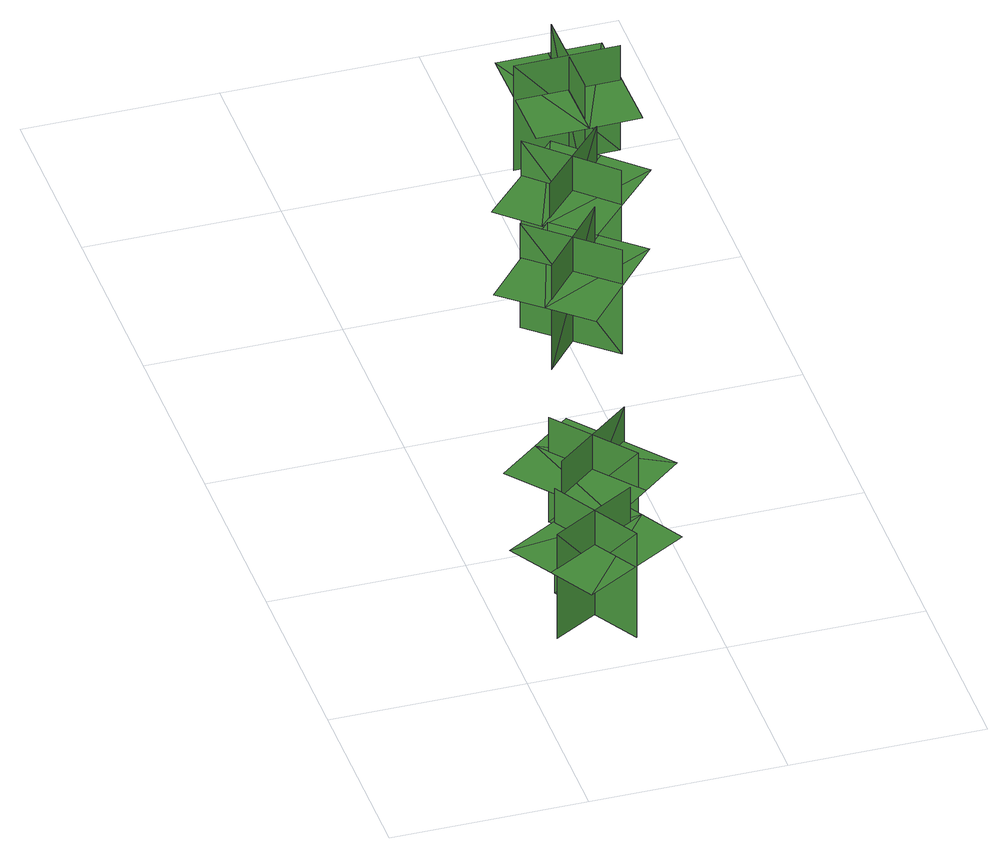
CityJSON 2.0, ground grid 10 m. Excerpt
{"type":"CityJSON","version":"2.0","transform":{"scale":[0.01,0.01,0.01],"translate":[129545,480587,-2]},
"CityObjects":{
"tree1":{"type":"SolitaryVegetationObject","geometry":[{"type":"MultiSurface","lod":"1","boundaries":[[[0,1,2]],[[0,2,3]],[[4,5,6]],[[4,6,7]],[[8,9,10]],[[8,10,11]],[[8,11,12]],[[8,12,13]]]}]},
"tree2":{"type":"SolitaryVegetationObject","geometry":[{"type":"MultiSurface","lod":"1","boundaries":[[[14,15,16]],[[14,16,17]],[[18,19,20]],[[18,20,21]],[[22,23,24]],[[22,24,25]],[[22,25,26]],[[22,26,27]]]}]},
"tree3":{"type":"SolitaryVegetationObject","geometry":[{"type":"MultiSurface","lod":"1","boundaries":[[[28,29,30]],[[28,30,31]],[[32,33,34]],[[32,34,35]],[[36,37,38]],[[36,38,39]],[[36,39,40]],[[36,40,41]]]}]},
"tree4":{"type":"SolitaryVegetationObject","geometry":[{"type":"MultiSurface","lod":"1","boundaries":[[[42,43,44]],[[42,44,45]],[[46,47,48]],[[46,48,49]],[[50,51,52]],[[50,52,53]],[[50,53,54]],[[50,54,55]]]}]},
"tree5":{"type":"SolitaryVegetationObject","geometry":[{"type":"MultiSurface","lod":"1","boundaries":[[[56,57,58]],[[56,58,59]],[[60,61,62]],[[60,62,63]],[[64,65,66]],[[64,66,67]],[[64,67,68]],[[64,68,69]]]}]}
},
"vertices":[
[336,642,19],[336,642,639],[604,180,639],[604,180,19],[683,542,19],[683,543,639],[237,284,639],[237,284,19],[752,582,437],[617,814,437],[63,491,437],[197,260,437],[332,29,437],[886,351,437],
[429,829,28],[429,829,648],[844,1165,648],[844,1165,28],[474,1188,28],[474,1188,648],[798,786,648],[798,786,28],[424,1249,446],[216,1081,446],[618,582,446],[827,750,446],[1035,918,446],[632,1417,446],
[1219,2406,9],[1219,2406,629],[814,2755,629],[814,2755,9],[858,2386,9],[858,2386,629],[1195,2776,629],[1195,2776,9],[807,2326,427],[1009,2151,427],[1428,2637,427],[1226,2812,427],[1023,2986,427],[604,2501,427],
[1406,3030,3],[1406,3030,623],[1017,3397,623],[1017,3397,3],[1045,3026,3],[1045,3026,623],[1398,3402,623],[1398,3402,3],[990,2969,421],[1185,2785,421],[1625,3252,421],[1430,3436,421],[1235,3619,421],[795,3152,421],
[1697,3991,6],[1697,3991,626],[1162,3984,626],[1162,3984,6],[1440,3737,6],[1440,3737,626],[1433,4253,626],[1433,4253,6],[1441,3658,424],[1709,3662,424],[1700,4303,424],[1432,4299,424],[1165,4296,424],[1173,3654,424]
]}
